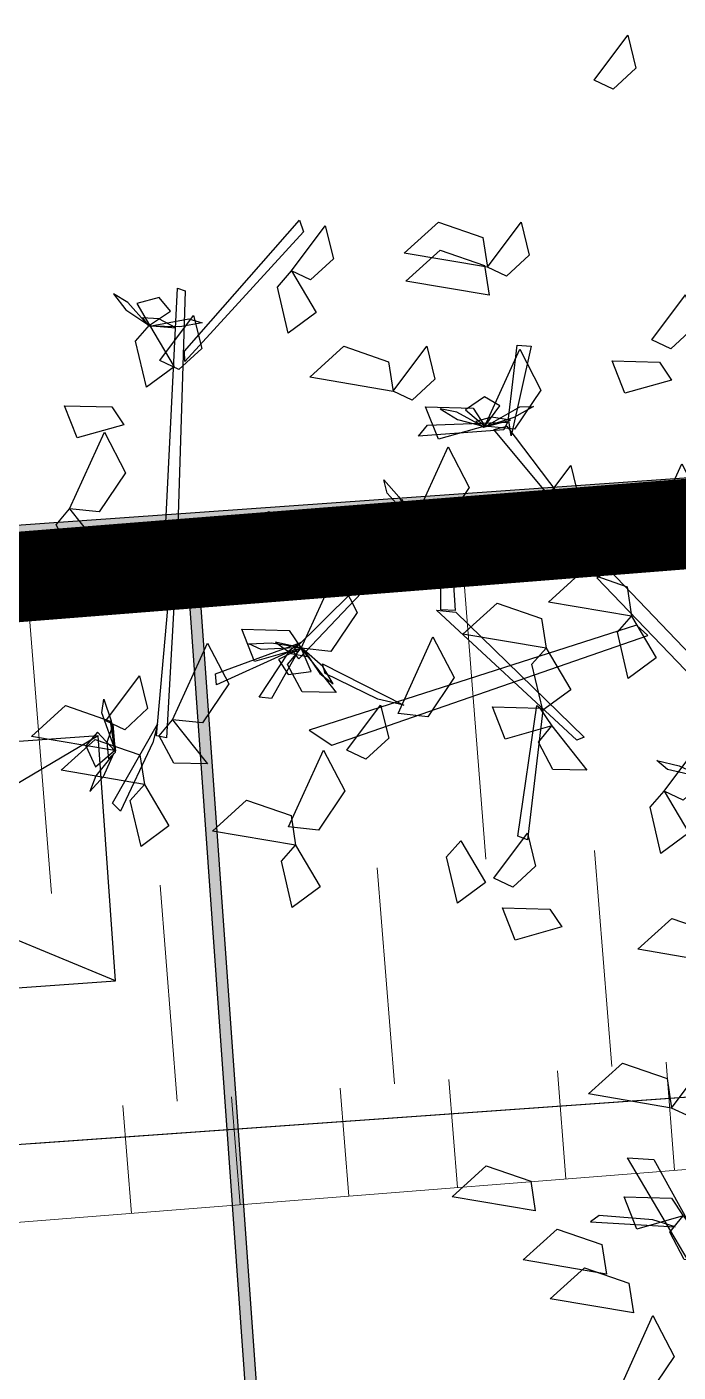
# Model space of a CAD drawing. Header units: metres. Extents: x 1851758 to 1852050, y 5187822 to 5188223.
# Drawn here: x 1851944.536 to 1851946.338, y 5187883.277 to 5187887.001 of the extents above; entities that cross this region are included whole.
import ezdxf

# ---------------------------------------------------------------- set-up
doc = ezdxf.new("R2010")
doc.units = ezdxf.units.M
doc.header["$LTSCALE"] = 2.5
doc.linetypes.add('L18', pattern=[0.6, 0.4, -0.2])
doc.linetypes.add('L5', pattern=[1.15, 0.8, -0.175, 0, -0.175])
doc.layers.get('0').update_dxf_attribs({"linetype": 'CONTINUOUS', "lineweight": 30})
for name, color, linetype, lineweight in [('PAR', 11, 'L5', 30), ('PAR_ALIGNT', 1, 'L18', 30), ('PRO_DEMOL_CLO_LEG', 7, 'CONTINUOUS', 15), ('PRO_DEMOL_TAL', 34, 'CONTINUOUS', 20), ('PRO_DEMOL_TAL_HAC', 32, 'CONTINUOUS', 15), ('PRO_PAR_DA', 1, 'CONTINUOUS', 35), ('PRO_PAR_SURF', 157, 'CONTINUOUS', 20)]:
    doc.layers.add(name, color=color, linetype=linetype, lineweight=lineweight)
doc.layers.add('PRO_PAR_CONT_DA', color=40, linetype='CONTINUOUS', plot=False)
for name, color, linetype in [('PRO_VOI', 7, 'CONTINUOUS'), ('PRO_VOI_PLANCHETTES', 232, 'CONTINUOUS'), ('PRO_VOI_VEG', 81, 'CONTINUOUS')]:
    doc.layers.add(name, color=color, linetype=linetype)

# ---------------------------------------------------------------- blocks, each defined once
blk = doc.blocks.new('CLOLEG')
blk.add_circle((0, 0), 0.0625)
blk = doc.blocks.new('arbre4')
at = {"layer": 'PRO_VOI_VEG', "linetype": 'ByBlock', "lineweight": -2, "extrusion": (0.632852, 0.167542, 0.755929), "flags": 128}
for points, elevation in [([(4.6549, 6.2732), (4.8278, 5.9307), (4.6411, 5.9552), (4.5733, 6.1636), (4.6549, 6.2732)], 5.9965), ([(4.2174, 5.5067), (4.3904, 5.1642), (4.2037, 5.1887), (4.1359, 5.3971), (4.2174, 5.5067)], 2.1619), ([(3.8761, 5.3215), (4.0491, 4.979), (3.8624, 5.0035), (3.7946, 5.2119), (3.8761, 5.3215)], 3.5201), ([(3.9929, 7.1324), (4.1659, 6.7899), (3.9791, 6.8144), (3.9113, 7.0228), (3.9929, 7.1324)], 2.737), ([(3.1937, 5.5454), (3.3667, 5.2028), (3.18, 5.2274), (3.1122, 5.4358), (3.1937, 5.5454)], 4.8833), ([(3.402, 5.2745), (3.575, 4.932), (3.3882, 4.9565), (3.3204, 5.1649), (3.402, 5.2745)], 2.363), ([(2.5133, 7.0984), (2.6863, 6.7559), (2.4996, 6.7804), (2.4318, 6.9888), (2.5133, 7.0984)], 5.2818), ([(2.2118, 7.9797), (2.3847, 7.6372), (2.198, 7.6617), (2.1302, 7.8701), (2.2118, 7.9797)], 2.2681), ([(1.6131, 7.0694), (1.7861, 6.7269), (1.5993, 6.7514), (1.5315, 6.9598), (1.6131, 7.0694)], 3.0565), ([(0.8137, 4.7624), (0.9867, 4.4199), (0.8, 4.4444), (0.7322, 4.6528), (0.8137, 4.7624)], 2.8065), ([(0.6744, 6.9201), (0.8474, 6.5776), (0.6607, 6.6021), (0.5929, 6.8105), (0.6744, 6.9201)], 3.6928), ([(-0.8538, 5.1759), (-0.6808, 4.8334), (-0.8676, 4.8579), (-0.9354, 5.0663), (-0.8538, 5.1759)], 2.4484)]:
    blk.add_lwpolyline(points, close=True, dxfattribs=dict(at, elevation=elevation))
at = {"layer": 'PRO_VOI_VEG', "color": 42, "linetype": 'ByBlock', "lineweight": -2, "extrusion": (-0.36254, -0.748914, 0.5547), "elevation": 2.6522, "flags": 128}
for points in [[(-5.2239, 5.3855), (-4.8923, 7.02), (-4.8481, 6.9261), (-5.2018, 5.2915), (-5.2239, 5.3855)], [(-4.966, 3.657), (-5.386, 5.9491), (-5.3418, 5.9491), (-4.8702, 3.5349), (-4.966, 3.657)]]:
    blk.add_lwpolyline(points, close=True, dxfattribs=at)
at = {"layer": 'PRO_VOI_VEG', "linetype": 'ByBlock', "lineweight": -2, "extrusion": (-0.095442, 0.360509, 0.92786), "flags": 128}
for points, elevation in [([(1.7182, -1.305), (2.1263, -1.5497), (1.8912, -1.6559), (1.6872, -1.4804), (1.7182, -1.305)], 7.1469), ([(1.7612, -0.2362), (2.1692, -0.4809), (1.9341, -0.5871), (1.7301, -0.4116), (1.7612, -0.2362)], 9.4063), ([(2.4402, -0.865), (2.8483, -1.1097), (2.6132, -1.2159), (2.4092, -1.0405), (2.4402, -0.865)], 6.9701), ([(1.6105, 0.4642), (2.0185, 0.2195), (1.7835, 0.1133), (1.5794, 0.2887), (1.6105, 0.4642)], 5.9479), ([(2.1154, 0.9369), (2.5234, 0.6922), (2.2883, 0.586), (2.0843, 0.7614), (2.1154, 0.9369)], 7.1014), ([(4.5561, 0.695), (4.9641, 0.4503), (4.729, 0.3441), (4.525, 0.5195), (4.5561, 0.695)], 7.1986), ([(4.4633, 0.4446), (4.8714, 0.1999), (4.6363, 0.0937), (4.4323, 0.2691), (4.4633, 0.4446)], 5.9558), ([(3.7863, 1.5048), (4.1943, 1.2601), (3.9592, 1.1539), (3.7552, 1.3294), (3.7863, 1.5048)], 6.9934), ([(1.7852, 2.4676), (2.1933, 2.2229), (1.9582, 2.1167), (1.7542, 2.2921), (1.7852, 2.4676)], 5.6306), ([(2.3097, 3.6916), (2.7178, 3.4468), (2.4827, 3.3406), (2.2787, 3.5161), (2.3097, 3.6916)], 6.8952), ([(3.2103, 3.6444), (3.6184, 3.3997), (3.3833, 3.2935), (3.1793, 3.469), (3.2103, 3.6444)], 6.0132), ([(2.956, 4.2829), (3.3641, 4.0382), (3.129, 3.932), (2.9249, 4.1074), (2.956, 4.2829)], 6.3648), ([(2.8862, 3.6731), (3.2943, 3.4284), (3.0592, 3.3222), (2.8552, 3.4976), (2.8862, 3.6731)], 4.1703)]:
    blk.add_lwpolyline(points, close=True, dxfattribs=dict(at, elevation=elevation))
at = {"layer": 'PRO_VOI_VEG', "linetype": 'ByBlock', "lineweight": -2, "extrusion": (0.843665, 0.223353, 0.488205), "flags": 128}
for points, elevation in [([(4.2174, 6.3088), (3.9549, 6.2031), (3.8991, 6.5793), (4.16, 6.5214), (4.2174, 6.3088)], 0.3811), ([(4.1968, 6.7192), (3.9343, 6.6134), (3.8784, 6.9896), (4.1394, 6.9318), (4.1968, 6.7192)], -0.3524), ([(3.0041, 6.9795), (2.7416, 6.8737), (2.6857, 7.2499), (2.9467, 7.1921), (3.0041, 6.9795)], 0.1096), ([(2.5133, 8.4716), (2.2508, 8.3659), (2.195, 8.7421), (2.4559, 8.6843), (2.5133, 8.4716)], 2.5527), ([(1.7874, 5.7538), (1.525, 5.6481), (1.4691, 6.0243), (1.7301, 5.9664), (1.7874, 5.7538)], 1.3733), ([(1.779, 7.0882), (1.5165, 6.9824), (1.4606, 7.3586), (1.7216, 7.3008), (1.779, 7.0882)], 1.5413), ([(1.8086, 7.1465), (1.5461, 7.0408), (1.4902, 7.417), (1.7512, 7.3592), (1.8086, 7.1465)], -1.1164), ([(0.8137, 7.6456), (0.5513, 7.5399), (0.4954, 7.9161), (0.7564, 7.8582), (0.8137, 7.6456)], 2.2571), ([(1.2118, 7.2111), (0.9493, 7.1054), (0.8934, 7.4816), (1.1544, 7.4237), (1.2118, 7.2111)], -0.3045), ([(0.9298, 8.5687), (0.6674, 8.463), (0.6115, 8.8392), (0.8725, 8.7813), (0.9298, 8.5687)], 1.4518)]:
    blk.add_lwpolyline(points, close=True, dxfattribs=dict(at, elevation=elevation))
at = {"layer": 'PRO_VOI_VEG', "color": 6, "linetype": 'ByBlock', "lineweight": -2, "extrusion": (0.761179, 0.630584, 0.151559), "elevation": -0.6235, "flags": 128}
blk.add_lwpolyline([(5.3314, 5.8426), (5.4885, 5.7965), (5.5789, 5.9523), (5.4669, 6.0349), (5.3314, 5.8426)], close=True, dxfattribs=at)
at = {"layer": 'PRO_VOI_VEG', "color": 6, "linetype": 'ByBlock', "lineweight": -2, "extrusion": (0.291224, 0.822706, 0.488205), "elevation": 4.0382, "flags": 128}
blk.add_lwpolyline([(5.3295, 4.263), (5.237, 4.0489), (5.3184, 3.932), (5.4293, 4.0635), (5.3295, 4.263)], close=True, dxfattribs=at)
at = {"layer": 'PRO_VOI_VEG', "color": 6, "linetype": 'ByBlock', "lineweight": -2, "extrusion": (-0.331412, -0.936235, 0.116747), "elevation": -0.7624, "flags": 128}
blk.add_lwpolyline([(-5.3369, 5.8346), (-5.1853, 6.0601), (-5.2888, 6.2745), (-5.3775, 6.1205), (-5.3369, 5.8346)], close=True, dxfattribs=at)
at = {"layer": 'PRO_VOI_VEG', "color": 6, "linetype": 'ByBlock', "lineweight": -2, "extrusion": (-0.01986, 0.986115, 0.164872), "elevation": 4.1213, "flags": 128}
blk.add_lwpolyline([(4.4803, 5.0961), (4.2583, 4.9892), (4.1878, 5.1686), (4.3137, 5.2227), (4.4803, 5.0961)], close=True, dxfattribs=at)
at = {"layer": 'PRO_VOI_VEG', "linetype": 'ByBlock', "lineweight": -2, "extrusion": (0.372929, 2.33322e-10, 0.92786), "elevation": 2.8319, "flags": 128}
blk.add_lwpolyline([(2.4314, 4.0896), (2.8395, 3.8449), (2.6044, 3.7387), (2.4004, 3.9142), (2.4314, 4.0896)], close=True, dxfattribs=at)
at = {"layer": 'PRO_VOI_VEG', "color": 42, "linetype": 'ByBlock', "lineweight": -2, "extrusion": (0.633753, -0.39248, 0.666571), "elevation": -0.0925, "flags": 128}
blk.add_lwpolyline([(0.7218, 5.1645), (1.1056, 5.3791), (1.1351, 5.2695), (0.6443, 5.0784), (0.7218, 5.1645)], close=True, dxfattribs=at)
at = {"layer": 'PRO_VOI_VEG', "linetype": 'ByBlock', "lineweight": -2, "extrusion": (9.90252e-10, -0.872729, 0.488205), "flags": 128}
for points, elevation in [([(-4.73, 5.2886), (-4.9924, 5.1829), (-5.0483, 5.5591), (-4.7874, 5.5012), (-4.73, 5.2886)], -0.0207), ([(-2.9206, 3.7819), (-3.1831, 3.6762), (-3.239, 4.0524), (-2.978, 3.9946), (-2.9206, 3.7819)], 0.0456)]:
    blk.add_lwpolyline(points, close=True, dxfattribs=dict(at, elevation=elevation))
at = {"layer": 'PRO_VOI_VEG', "linetype": 'ByBlock', "lineweight": -2, "extrusion": (9.90253e-10, -0.872729, 0.488205), "elevation": -1.1758, "flags": 128}
blk.add_lwpolyline([(-1.6888, 3.2268), (-1.9513, 3.1211), (-2.0072, 3.4973), (-1.7462, 3.4394), (-1.6888, 3.2268)], close=True, dxfattribs=at)
at = {"layer": 'PRO_VOI_VEG', "linetype": 'ByBlock', "lineweight": -2, "extrusion": (0.372929, 6.70653e-10, 0.92786), "elevation": 2.3835, "flags": 128}
blk.add_lwpolyline([(2.1608, 6.419), (2.5689, 6.1743), (2.3338, 6.0681), (2.1298, 6.2436), (2.1608, 6.419)], close=True, dxfattribs=at)
at = {"layer": 'PRO_VOI_VEG', "linetype": 'ByBlock', "lineweight": -2, "extrusion": (9.9025e-10, -0.872729, 0.488205), "elevation": -0.0946, "flags": 128}
blk.add_lwpolyline([(-2.7385, 4.8112), (-3.001, 4.7055), (-3.0569, 5.0817), (-2.7959, 5.0238), (-2.7385, 4.8112)], close=True, dxfattribs=at)
at = {"layer": 'PRO_VOI_VEG', "color": 6, "linetype": 'ByBlock', "lineweight": -2, "extrusion": (0.507127, 0.848441, 0.151559), "elevation": 1.2957, "flags": 128}
blk.add_lwpolyline([(3.6145, 3.9911), (3.7716, 3.945), (3.862, 4.1008), (3.75, 4.1834), (3.6145, 3.9911)], close=True, dxfattribs=at)
at = {"layer": 'PRO_VOI_VEG', "color": 6, "linetype": 'ByBlock', "lineweight": -2, "extrusion": (-2.5855e-09, 0.872729, 0.488205), "elevation": 4.1493, "flags": 128}
blk.add_lwpolyline([(2.7385, 2.4372), (2.6461, 2.223), (2.7274, 2.1062), (2.8383, 2.2376), (2.7385, 2.4372)], close=True, dxfattribs=at)
at = {"layer": 'PRO_VOI_VEG', "color": 42, "linetype": 'ByBlock', "lineweight": -2, "extrusion": (0.715322, -0.645267, 0.268226), "elevation": -2.4287, "flags": 128}
blk.add_lwpolyline([(0.0189, 4.5698), (-0.2972, 5.8918), (-0.2177, 5.8824), (0.064, 4.6057), (0.0189, 4.5698)], close=True, dxfattribs=at)
at = {"layer": 'PRO_VOI_VEG', "color": 6, "linetype": 'ByBlock', "lineweight": -2, "extrusion": (-3.93401e-10, -0.993162, 0.116747), "elevation": -1.9237, "flags": 128}
blk.add_lwpolyline([(-2.7459, 4.4213), (-2.5943, 4.6467), (-2.6978, 4.8612), (-2.7866, 4.7072), (-2.7459, 4.4213)], close=True, dxfattribs=at)
at = {"layer": 'PRO_VOI_VEG', "color": 6, "linetype": 'ByBlock', "lineweight": -2, "extrusion": (-0.347782, 0.922965, 0.164872), "elevation": 3.8787, "flags": 128}
blk.add_lwpolyline([(1.7073, 3.5761), (1.4853, 3.4692), (1.4147, 3.6485), (1.5406, 3.7027), (1.7073, 3.5761)], close=True, dxfattribs=at)
at = {"layer": 'PRO_VOI_VEG', "color": 42, "linetype": 'ByBlock', "lineweight": -2, "extrusion": (0.440852, -0.719385, 0.536783), "flags": 128}
for points, elevation in [([(-0.9771, 3.3423), (-1.0361, 5.0792), (-0.9673, 5.0282), (-0.9484, 3.1422), (-0.9771, 3.3423)], -0.869), ([(-1.021, 3.2634), (-1.7492, 4.7455), (-1.632, 4.7073), (-0.9544, 3.2464), (-1.021, 3.2634)], -0.8629)]:
    blk.add_lwpolyline(points, close=True, dxfattribs=dict(at, elevation=elevation))
at = {"layer": 'PRO_VOI_VEG', "linetype": 'ByBlock', "lineweight": -2, "extrusion": (0.372929, 2.3327e-10, 0.92786), "flags": 128}
for points, elevation in [([(1.9258, 4.6659), (2.3338, 4.4212), (2.0987, 4.315), (1.8947, 4.4904), (1.9258, 4.6659)], 3.0882), ([(0.3069, 6.5022), (0.715, 6.2574), (0.4799, 6.1512), (0.2759, 6.3267), (0.3069, 6.5022)], 5.4501)]:
    blk.add_lwpolyline(points, close=True, dxfattribs=dict(at, elevation=elevation))
at = {"layer": 'PRO_VOI_VEG', "linetype": 'ByBlock', "lineweight": -2, "extrusion": (-4.92671e-09, -0.654654, 0.755929), "elevation": 2.0668, "flags": 128}
blk.add_lwpolyline([(-5.0671, 4.6484), (-4.8941, 4.3059), (-5.0808, 4.3304), (-5.1486, 4.5388), (-5.0671, 4.6484)], close=True, dxfattribs=at)
at = {"layer": 'PRO_VOI_VEG', "color": 6, "linetype": 'ByBlock', "lineweight": -2, "extrusion": (-0.831663, -0.53024, 0.164872), "elevation": 2.3784, "flags": 128}
blk.add_lwpolyline([(-3.3301, 4.2859), (-3.5521, 4.179), (-3.6226, 4.3583), (-3.4967, 4.4125), (-3.3301, 4.2859)], close=True, dxfattribs=at)
at = {"layer": 'PRO_VOI_VEG', "linetype": 'ByBlock', "lineweight": -2, "extrusion": (0.372929, 1.77872e-09, 0.92786), "elevation": 3.9863, "flags": 128}
blk.add_lwpolyline([(1.7262, 3.6454), (2.1342, 3.4006), (1.8991, 3.2944), (1.6951, 3.4699), (1.7262, 3.6454)], close=True, dxfattribs=at)
at = {"layer": 'PRO_VOI_VEG', "color": 42, "linetype": 'ByBlock', "lineweight": -2, "extrusion": (0.28427, -0.71615, 0.637432), "elevation": -0.0115, "flags": 128}
blk.add_lwpolyline([(-2.2844, 4.5901), (-3.8606, 5.765), (-3.8296, 5.8035), (-2.1489, 4.5914), (-2.2844, 4.5901)], close=True, dxfattribs=at)
at = {"layer": 'PRO_VOI_VEG', "color": 42, "linetype": 'ByBlock', "lineweight": -2, "extrusion": (-0.564583, 0.665509, 0.488205), "elevation": 5.9544, "flags": 128}
blk.add_lwpolyline([(2.1949, 1.7249), (2.9834, 3.1706), (3.0129, 3.0736), (2.1212, 1.5406), (2.1949, 1.7249)], close=True, dxfattribs=at)
at = {"layer": 'PRO_VOI_VEG', "color": 42, "linetype": 'ByBlock', "lineweight": -2, "extrusion": (0.000135425, 0.872729, 0.488205), "elevation": 3.4125, "flags": 128}
blk.add_lwpolyline([(3.0807, 2.1363), (3.8692, 3.5819), (3.8986, 3.4849), (3.007, 1.9519), (3.0807, 2.1363)], close=True, dxfattribs=at)
at = {"layer": 'PRO_VOI_VEG', "color": 6, "linetype": 'ByBlock', "lineweight": -2, "extrusion": (0.971913, 0.204341, 0.116747), "elevation": -2.1509, "flags": 128}
blk.add_lwpolyline([(2.5309, 4.9038), (2.6825, 5.1293), (2.579, 5.3437), (2.4903, 5.1898), (2.5309, 4.9038)], close=True, dxfattribs=at)
at = {"layer": 'PRO_VOI_VEG', "color": 6, "linetype": 'ByBlock', "lineweight": -2, "extrusion": (-0.854057, -0.179562, 0.488205), "elevation": 4.6165, "flags": 128}
blk.add_lwpolyline([(-2.5383, 2.6946), (-2.6308, 2.4804), (-2.5494, 2.3636), (-2.4385, 2.495), (-2.5383, 2.6946)], close=True, dxfattribs=at)
at = {"layer": 'PRO_VOI_VEG', "linetype": 'ByBlock', "lineweight": -2, "extrusion": (1.09025e-10, -0.654654, 0.755929), "elevation": 2.2207, "flags": 128}
blk.add_lwpolyline([(-3.1776, 4.4707), (-3.0046, 4.1282), (-3.1913, 4.1527), (-3.2591, 4.3611), (-3.1776, 4.4707)], close=True, dxfattribs=at)
at = {"layer": 'PRO_VOI_VEG', "color": 6, "linetype": 'ByBlock', "lineweight": -2, "extrusion": (-0.934629, 0.321712, 0.151559), "elevation": 4.2796, "flags": 128}
blk.add_lwpolyline([(-0.7702, 3.9915), (-0.6131, 3.9454), (-0.5228, 4.1013), (-0.6347, 4.1839), (-0.7702, 3.9915)], close=True, dxfattribs=at)
at = {"layer": 'PRO_VOI_VEG', "color": 42, "linetype": 'ByBlock', "lineweight": -2, "extrusion": (-0.268769, 0.933895, 0.235804), "elevation": 3.4118, "flags": 128}
blk.add_lwpolyline([(2.3335, 2.7824), (2.4735, 4.7491), (2.5472, 4.6101), (2.3777, 2.7076), (2.3335, 2.7824)], close=True, dxfattribs=at)
at = {"layer": 'PRO_VOI_VEG', "linetype": 'ByBlock', "lineweight": -2, "extrusion": (0.372929, -8.74782e-10, 0.92786), "elevation": 2.8368, "flags": 128}
blk.add_lwpolyline([(1.287, 5.2914), (1.6951, 5.0467), (1.46, 4.9405), (1.256, 5.116), (1.287, 5.2914)], close=True, dxfattribs=at)
at = {"layer": 'PRO_VOI_VEG', "color": 42, "linetype": 'ByBlock', "lineweight": -2, "extrusion": (0.512659, -0.256321, 0.819439), "elevation": 0.3479, "flags": 128}
for points in [[(-0.0474, 2.2601), (0.4021, 3.4745), (0.4684, 3.4174), (0.0263, 2.2275), (-0.0474, 2.2601)], [(0.24, 3.1077), (-0.9759, 4.8926), (-1.0054, 4.7133), (0.2105, 3.0099), (0.24, 3.1077)]]:
    blk.add_lwpolyline(points, close=True, dxfattribs=at)
at = {"layer": 'PRO_VOI_VEG', "linetype": 'ByBlock', "lineweight": -2, "extrusion": (9.90355e-10, -0.872729, 0.488205), "elevation": 0.9041, "flags": 128}
blk.add_lwpolyline([(-3.8518, 4.2525), (-4.1142, 4.1468), (-4.1701, 4.523), (-3.9092, 4.4652), (-3.8518, 4.2525)], close=True, dxfattribs=at)
at = {"layer": 'PRO_VOI_VEG', "color": 42, "linetype": 'ByBlock', "lineweight": -2, "extrusion": (-0.258109, 0.896854, 0.359211), "elevation": 3.9849, "flags": 128}
for points in [[(2.4735, 4.2665), (2.0535, 6.7693), (2.0977, 6.7693), (2.5693, 4.1331), (2.4735, 4.2665)], [(2.2156, 6.1538), (2.5472, 7.9386), (2.5914, 7.8361), (2.2377, 6.0513), (2.2156, 6.1538)]]:
    blk.add_lwpolyline(points, close=True, dxfattribs=at)
at = {"layer": 'PRO_VOI_VEG', "linetype": 'ByBlock', "lineweight": -2, "extrusion": (0.372929, 2.33267e-10, 0.92786), "elevation": 2.9806, "flags": 128}
blk.add_lwpolyline([(0.9499, 6.1475), (1.358, 5.9028), (1.1229, 5.7966), (0.9189, 5.9721), (0.9499, 6.1475)], close=True, dxfattribs=at)
at = {"layer": 'PRO_VOI_VEG', "color": 42, "linetype": 'ByBlock', "lineweight": -2, "extrusion": (-0.38291, 0.806229, 0.450971), "elevation": 4.6455, "flags": 128}
blk.add_lwpolyline([(3.0159, 2.9106), (3.4339, 2.8218), (3.4075, 2.6985), (2.9117, 2.889), (3.0159, 2.9106)], close=True, dxfattribs=at)
at = {"layer": 'PRO_VOI_VEG', "color": 6, "linetype": 'ByBlock', "lineweight": -2, "extrusion": (-0.103799, -0.980838, 0.164872), "elevation": -0.1057, "flags": 128}
blk.add_lwpolyline([(-3.9639, 4.7011), (-4.1858, 4.5942), (-4.2564, 4.7736), (-4.1305, 4.8277), (-3.9639, 4.7011)], close=True, dxfattribs=at)
at = {"layer": 'PRO_VOI_VEG', "color": 42, "linetype": 'ByBlock', "lineweight": -2, "extrusion": (0.000152754, 0.984417, 0.175849), "elevation": 2.0783, "flags": 128}
blk.add_lwpolyline([(3.8692, 4.4061), (4.0386, 5.8161), (4.105, 5.7511), (3.9207, 4.4061), (3.8692, 4.4061)], close=True, dxfattribs=at)
at = {"layer": 'PRO_VOI_VEG', "color": 6, "linetype": 'ByBlock', "lineweight": -2, "extrusion": (0.446058, 0.887357, 0.116747), "elevation": -0.0321, "flags": 128}
blk.add_lwpolyline([(4.0121, 4.6547), (4.1637, 4.8802), (4.0602, 5.0947), (3.9714, 4.9407), (4.0121, 4.6547)], close=True, dxfattribs=at)
at = {"layer": 'PRO_VOI_VEG', "color": 6, "linetype": 'ByBlock', "lineweight": -2, "extrusion": (-0.391969, -0.779754, 0.488205), "elevation": 2.7546, "flags": 128}
blk.add_lwpolyline([(-4.0195, 3.7361), (-4.1119, 3.522), (-4.0306, 3.4051), (-3.9197, 3.5366), (-4.0195, 3.7361)], close=True, dxfattribs=at)
at = {"layer": 'PRO_VOI_VEG', "linetype": 'ByBlock', "lineweight": -2, "extrusion": (4.78392e-09, -0.654654, 0.755929), "elevation": 2.6388, "flags": 128}
blk.add_lwpolyline([(-3.8518, 3.9879), (-3.6788, 3.6454), (-3.8655, 3.6699), (-3.9333, 3.8783), (-3.8518, 3.9879)], close=True, dxfattribs=at)
at = {"layer": 'PRO_VOI_VEG', "color": 6, "linetype": 'ByBlock', "lineweight": -2, "extrusion": (-0.834161, -0.530287, 0.151559), "elevation": 3.2207, "flags": 128}
blk.add_lwpolyline([(-3.1361, 4.1539), (-2.979, 4.1078), (-2.8887, 4.2636), (-3.0006, 4.3463), (-3.1361, 4.1539)], close=True, dxfattribs=at)
at = {"layer": 'PRO_VOI_VEG', "linetype": 'ByBlock', "lineweight": -2, "extrusion": (0.372929, 2.33261e-10, 0.92786), "elevation": 4.5375, "flags": 128}
blk.add_lwpolyline([(0.8834, 5.43), (1.2915, 5.1853), (1.0564, 5.0791), (0.8524, 5.2546), (0.8834, 5.43)], close=True, dxfattribs=at)
at = {"layer": 'PRO_VOI_VEG', "color": 42, "linetype": 'ByBlock', "lineweight": -2, "extrusion": (0.700309, -0.350143, 0.622067), "elevation": -0.9357, "flags": 128}
blk.add_lwpolyline([(-0.6738, 4.4849), (-0.6517, 5.0022), (-0.6074, 5.0567), (-0.6517, 4.249), (-0.6738, 4.4849)], close=True, dxfattribs=at)
at = {"layer": 'PRO_VOI_VEG', "color": 6, "linetype": 'ByBlock', "lineweight": -2, "extrusion": (-0.969488, -0.18141, 0.164872), "elevation": 5.7713, "flags": 128}
blk.add_lwpolyline([(-1.6962, 6.0842), (-1.9181, 5.9773), (-1.9887, 6.1566), (-1.8628, 6.2107), (-1.6962, 6.0842)], close=True, dxfattribs=at)
at = {"layer": 'PRO_VOI_VEG', "color": 6, "linetype": 'ByBlock', "lineweight": -2, "extrusion": (-0.859342, 0.152273, 0.488205), "elevation": 7.7435, "flags": 128}
blk.add_lwpolyline([(0.0661, 3.6186), (-0.0263, 3.4044), (0.055, 3.2876), (0.1659, 3.419), (0.0661, 3.6186)], close=True, dxfattribs=at)
at = {"layer": 'PRO_VOI_VEG', "color": 6, "linetype": 'ByBlock', "lineweight": -2, "extrusion": (0.977927, -0.173286, 0.116747), "elevation": -4.1409, "flags": 128}
blk.add_lwpolyline([(-0.0735, 7.4869), (0.0781, 7.7123), (-0.0254, 7.9268), (-0.1142, 7.7728), (-0.0735, 7.4869)], close=True, dxfattribs=at)
at = {"layer": 'PRO_VOI_VEG', "color": 42, "linetype": 'ByBlock', "lineweight": -2, "extrusion": (-0.813612, 0.366962, 0.450971), "elevation": 6.6543, "flags": 128}
blk.add_lwpolyline([(1.1777, 2.8838), (1.5956, 2.795), (1.5692, 2.6717), (1.0734, 2.8623), (1.1777, 2.8838)], close=True, dxfattribs=at)
at = {"layer": 'PRO_VOI_VEG', "linetype": 'ByBlock', "lineweight": -2, "extrusion": (-4.92655e-09, -0.654654, 0.755929), "elevation": 2.8595, "flags": 128}
blk.add_lwpolyline([(-4.5925, 3.7331), (-4.4195, 3.3905), (-4.6062, 3.4151), (-4.674, 3.6234), (-4.5925, 3.7331)], close=True, dxfattribs=at)
at = {"layer": 'PRO_VOI_VEG', "linetype": 'ByBlock', "lineweight": -2, "extrusion": (9.90251e-10, -0.872729, 0.488205), "elevation": 1.8184, "flags": 128}
blk.add_lwpolyline([(-2.5034, 4.7786), (-2.7659, 4.6728), (-2.8218, 5.049), (-2.5608, 4.9912), (-2.5034, 4.7786)], close=True, dxfattribs=at)
at = {"layer": 'PRO_VOI_VEG', "color": 6, "linetype": 'ByBlock', "lineweight": -2, "extrusion": (-0.746943, 0.647384, 0.151559), "elevation": 5.2452, "flags": 128}
blk.add_lwpolyline([(2.6341, 6.2038), (2.7912, 6.1577), (2.8815, 6.3135), (2.7696, 6.3962), (2.6341, 6.2038)], close=True, dxfattribs=at)
at = {"layer": 'PRO_VOI_VEG', "linetype": 'ByBlock', "lineweight": -2, "extrusion": (4.78391e-09, -0.654654, 0.755929), "elevation": 4.0197, "flags": 128}
blk.add_lwpolyline([(-2.5034, 4.4679), (-2.3304, 4.1254), (-2.5172, 4.15), (-2.585, 4.3583), (-2.5034, 4.4679)], close=True, dxfattribs=at)
at = {"layer": 'PRO_VOI_VEG', "color": 6, "linetype": 'ByBlock', "lineweight": -2, "extrusion": (-0.370366, -0.914137, 0.164872), "elevation": 1.0971, "flags": 128}
blk.add_lwpolyline([(-1.6958, 4.9316), (-1.9178, 4.8247), (-1.9884, 5.004), (-1.8625, 5.0582), (-1.6958, 4.9316)], close=True, dxfattribs=at)
at = {"layer": 'PRO_VOI_VEG', "linetype": 'ByBlock', "lineweight": -2, "extrusion": (-1.92212e-10, -0.872729, 0.488205), "elevation": 2.569, "flags": 128}
blk.add_lwpolyline([(-2.5389, 3.8399), (-2.8014, 3.7342), (-2.8573, 4.1104), (-2.5963, 4.0526), (-2.5389, 3.8399)], close=True, dxfattribs=at)
at = {"layer": 'PRO_VOI_VEG', "color": 42, "linetype": 'ByBlock', "lineweight": -2, "extrusion": (0.467607, -0.569947, 0.67565), "elevation": 4.1436, "flags": 128}
blk.add_lwpolyline([(-3.2067, 2.3733), (-2.8223, 4.7475), (-2.7247, 4.5887), (-3.1414, 2.2936), (-3.2067, 2.3733)], close=True, dxfattribs=at)
at = {"layer": 'PRO_VOI_VEG', "linetype": 'ByBlock', "lineweight": -2, "extrusion": (-3.21725e-09, -0.872729, 0.488205), "elevation": 4.2301, "flags": 128}
blk.add_lwpolyline([(-1.9978, 3.4295), (-2.2603, 3.3238), (-2.3161, 3.7), (-2.0552, 3.6421), (-1.9978, 3.4295)], close=True, dxfattribs=at)
at = {"layer": 'PRO_VOI_VEG', "color": 42, "linetype": 'ByBlock', "lineweight": -2, "extrusion": (0.64699, -0.584454, 0.489712), "elevation": 2.7052, "flags": 128}
blk.add_lwpolyline([(-2.9553, 5.3285), (-3.1179, 5.8389), (-3.1744, 5.874), (-2.9114, 5.0814), (-2.9553, 5.3285)], close=True, dxfattribs=at)
at = {"layer": 'PRO_VOI_VEG', "linetype": 'ByBlock', "lineweight": -2, "extrusion": (-2.51652e-10, -0.654654, 0.755929), "elevation": 5.8288, "flags": 128}
blk.add_lwpolyline([(-1.9978, 2.3791), (-1.8248, 2.0365), (-2.0115, 2.0611), (-2.0793, 2.2695), (-1.9978, 2.3791)], close=True, dxfattribs=at)
at = {"layer": 'PRO_VOI_VEG', "linetype": 'ByBlock', "lineweight": -2, "extrusion": (0.372929, 2.33268e-10, 0.92786), "elevation": 2.9444, "flags": 128}
blk.add_lwpolyline([(-2.9622, 3.8098), (-2.5541, 3.565), (-2.7892, 3.4588), (-2.9932, 3.6343), (-2.9622, 3.8098)], close=True, dxfattribs=at)

msp = doc.modelspace()

# ---------------------------------------------------------------- hatches: boundary and pattern name
at = {"layer": 'PRO_VOI_PLANCHETTES'}
h = msp.add_hatch(color=256, dxfattribs=at)
h.dxf.hatch_style = 1
h.paths.add_polyline_path([(1851940.1879, 5187882.4082), (1851939.9802, 5187885.2996), (1851978.2394, 5187888.0205), (1851979.7067, 5187892.0169), (1851978.5984, 5187910.5764), (1851978.6283, 5187910.5785), (1851979.737, 5187892.0125), (1851978.2609, 5187887.9919), (1851940.0123, 5187885.2718), (1851940.2178, 5187882.4106)])
h = msp.add_hatch(color=256, dxfattribs=at)
h.dxf.hatch_style = 1
h.paths.add_polyline_path([(1851945.1716, 5187882.8041), (1851944.9711, 5187885.6245), (1851945.001, 5187885.6266), (1851945.2015, 5187882.8065)])

# ---------------------------------------------------------------- linework, layer by layer
at = {"layer": 'PAR', "flags": 128}
msp.add_lwpolyline([(1851757.77, 5187868.487), (1851833.6918, 5187875.6402), (1851863.5824, 5187878.1707), (1851981.4866, 5187886.528), (1851987.4718, 5187886.9522), (1852004.3774, 5187888.6518), (1852028.9496, 5187890.8198)], dxfattribs=at)
at = {"layer": 'PAR_ALIGNT', "ltscale": 2.5, "const_width": 0.25, "flags": 128}
msp.add_lwpolyline([(1851863.4796, 5187879.0507), (1851981.3715, 5187888.4018)], dxfattribs=at)
msp.add_lwpolyline([(1851863.4796, 5187879.0507), (1851981.3715, 5187888.4018)], dxfattribs=at)
at = {"layer": 'PRO_DEMOL_CLO_LEG', "flags": 128}
msp.add_lwpolyline([(1851899.1687, 5187881.4795), (1851904.6517, 5187881.9482), (1851919.6157, 5187883.4662), (1851936.6677, 5187884.8017), (1851953.754, 5187886.2021), (1851969.4308, 5187887.6313), (1851974.4927, 5187887.9829), (1851978.8346, 5187888.2456)], dxfattribs=at)
at = {"layer": 'PRO_DEMOL_TAL', "flags": 128}
msp.add_lwpolyline([(1851945.1351, 5187883.7407), (1851953.8454, 5187884.431), (1851969.8934, 5187885.6652, 0.04826), (1851974.4121, 5187886.4558)], format="xyb", dxfattribs=at)
msp.add_lwpolyline([(1851933.1727, 5187882.7855), (1851936.7069, 5187883.0727), (1851945.1351, 5187883.7407)], dxfattribs=at)
at = {"layer": 'PRO_DEMOL_TAL_HAC'}
for p, q in [((1851945.8064, 5187884.6967), (1851945.7392, 5187885.5452)), ((1851944.6037, 5187884.6014), (1851944.5367, 5187885.4466)), ((1851946.1545, 5187884.1224), (1851946.1071, 5187884.7205)), ((1851945.5531, 5187884.0748), (1851945.5057, 5187884.6729)), ((1851944.9518, 5187884.0271), (1851944.9044, 5187884.6252)), ((1851946.0278, 5187883.8114), (1851946.0041, 5187884.1105)), ((1851946.3285, 5187883.8353), (1851946.3048, 5187884.1343)), ((1851945.4265, 5187883.7638), (1851945.4028, 5187884.0628)), ((1851945.7272, 5187883.7876), (1851945.7035, 5187884.0867)), ((1851945.1258, 5187883.74), (1851945.1021, 5187884.039)), ((1851944.8251, 5187883.7161), (1851944.8014, 5187884.0152))]:
    msp.add_line(p, q, dxfattribs=at)
at = {"layer": 'PRO_PAR_CONT_DA', "flags": 128}
msp.add_lwpolyline([(1851863.4796, 5187879.0507), (1851981.3715, 5187888.4018), (1851977.7933, 5187946.6346), (1851927.7207, 5187943.0606)], dxfattribs=at)
msp.add_lwpolyline([(1851863.5824, 5187878.1707), (1851981.4866, 5187886.528), (1851981.3715, 5187888.4018), (1851863.4796, 5187879.0507)], close=True, dxfattribs=at)
at = {"layer": 'PRO_PAR_DA', "flags": 128}
msp.add_lwpolyline([(1851863.4796, 5187879.0507), (1851981.3715, 5187888.4018)], dxfattribs=at)
at = {"layer": 'PRO_PAR_SURF', "flags": 128}
for points in [[(1851977.7933, 5187946.6346), (1851981.4866, 5187886.528), (1851863.5824, 5187878.1707), (1851856.5917, 5187937.9836), (1851927.7207, 5187943.0606)], [(1851979.4592, 5187919.5236), (1851978.1813, 5187918.0657), (1851896.9596, 5187912.2309), (1851896.7804, 5187914.7245), (1851884.8113, 5187913.8647), (1851885.6711, 5187901.8955), (1851897.6403, 5187902.7554), (1851899.2249, 5187880.6971), (1851981.4866, 5187886.528)], [(1851941.5098, 5187885.3783), (1851945.001, 5187885.6266), (1851945.1202, 5187883.9503), (1851941.629, 5187883.7028)]]:
    msp.add_lwpolyline(points, close=True, dxfattribs=at)
at = {"layer": 'PRO_VOI'}
msp.add_lwpolyline([(1851944.7333, 5187885.0382), (1851943.3767, 5187884.9417), (1851943.4249, 5187884.2634), (1851944.7815, 5187884.3599)], close=True, dxfattribs=at)
at = {"layer": 'PRO_VOI', "flags": 128}
for points in [[(1851944.7333, 5187885.0382), (1851943.4249, 5187884.2634)], [(1851944.7815, 5187884.3599), (1851943.3767, 5187884.9417)]]:
    msp.add_lwpolyline(points, dxfattribs=at)
at = {"layer": 'PRO_VOI_PLANCHETTES', "flags": 128}
for points in [[(1851940.1879, 5187882.4082), (1851939.9802, 5187885.2996), (1851978.2394, 5187888.0205), (1851979.7067, 5187892.0169), (1851978.5984, 5187910.5764), (1851978.6283, 5187910.5785), (1851979.737, 5187892.0125), (1851978.2609, 5187887.9919), (1851940.0123, 5187885.2718), (1851940.2178, 5187882.4106)], [(1851945.1716, 5187882.8041), (1851944.9711, 5187885.6245), (1851945.001, 5187885.6266), (1851945.2015, 5187882.8065)]]:
    msp.add_lwpolyline(points, close=True, dxfattribs=at)

# ---------------------------------------------------------------- block references
at = {"layer": 'PRO_DEMOL_CLO_LEG', "rotation": 4.6854753963603}
msp.add_blockref('CLOLEG', (1851945.4645, 5187885.5227), dxfattribs=at)
at = {"layer": 'PRO_VOI_VEG', "xscale": 0.5, "yscale": 0.5, "zscale": 0.5, "rotation": 4.640794973699927}
msp.add_blockref('arbre4', (1851947.2664, 5187884.7951), dxfattribs=at)

doc.saveas('drawing.dxf')
